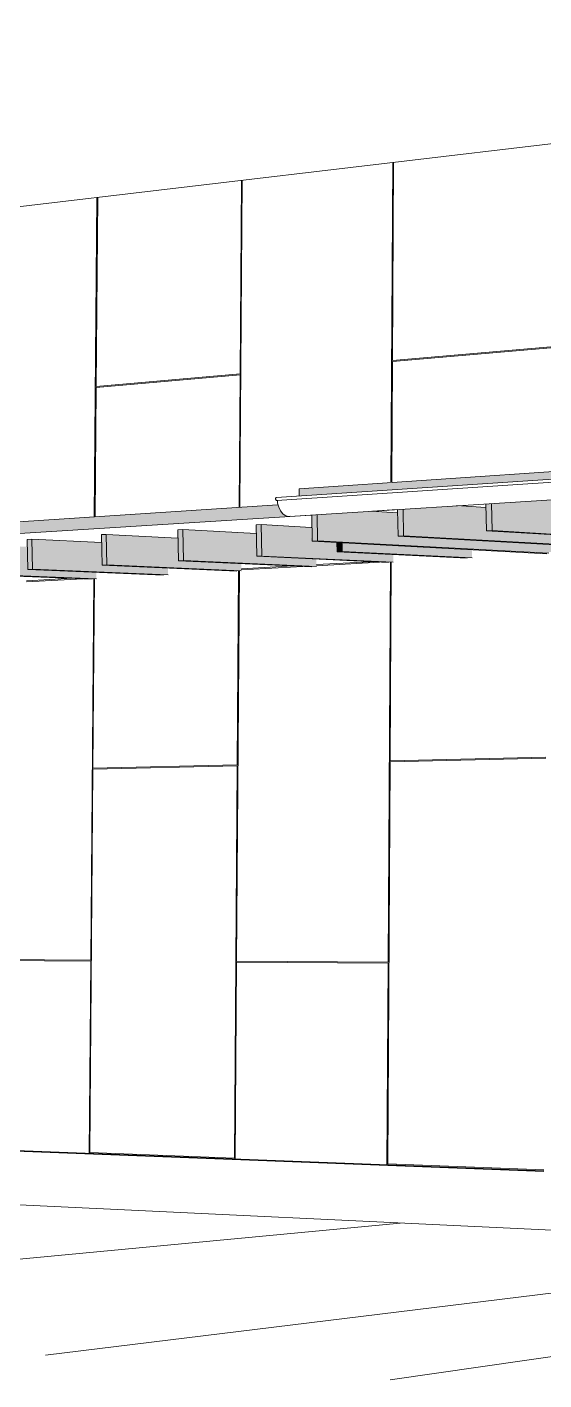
# Model space of a CAD drawing. Header units: inches. Extents: x 30764 to 30770, y -4780 to 4478.
# Drawn here: x 30763.8889 to 30764.0361, y -165.1471 to -164.7615 of the extents above; entities that cross this region are included whole.
import ezdxf

# ---------------------------------------------------------------- set-up
doc = ezdxf.new("R2010")
doc.units = ezdxf.units.IN
doc.header["$MEASUREMENT"] = 0
for name, color, linetype, lineweight in [('A-ROOF', 132, 'Continuous', 13), ('A-ROOF-OTLN', 132, 'Continuous', 9), ('A-WALL-PATT', 111, 'Continuous', 13), ('C-BLDG-PADS', 91, 'Continuous', 9), ('C-TOPO', 7, 'Continuous', 9), ('Conc', 7, 'Continuous', 9), ('L-SITE-WALL', 31, 'Continuous', 13), ('PAINT', 190, 'Continuous', 9), ('S-BEAM', 12, 'Continuous', 9)]:
    doc.layers.add(name, color=color, linetype=linetype, lineweight=lineweight)

# ---------------------------------------------------------------- blocks, each defined once
blk = doc.blocks.new('FP_12-Entrance - Clinic')
at = {"layer": 'A-WALL-PATT', "lineweight": 9}
for p, q in [((30763.98649, -164.91389), (30763.97132, -164.91473)), ((30763.97132, -164.91503), (30763.98931, -164.91402)), ((30763.99175, -165.02803), (30763.99241, -164.91411)), ((30763.99232, -164.97069), (30763.99264, -164.9141)), ((30763.90182, -164.91862), (30763.88872, -164.91936)), ((30763.88872, -164.91963), (30763.90476, -164.91874)), ((30763.9486, -165.02774), (30763.94938, -164.91651)), ((30763.94878, -164.97177), (30763.94917, -164.91652)), ((30763.94993, -164.91622), (30763.96741, -164.91524)), ((30763.96456, -164.91511), (30763.94994, -164.91593)), ((30763.90702, -165.02746), (30763.90792, -164.91881)), ((30763.90768, -164.97278), (30763.90813, -164.9188)), ((30763.94878, -164.97177), (30763.90768, -164.97278)), ((30763.94877, -164.97206), (30763.90768, -164.97306)), ((30763.94798, -165.08389), (30763.94877, -164.97206)), ((30763.99165, -165.08556), (30763.99231, -164.97099)), ((30764.03665, -164.9699), (30763.99231, -164.97099)), ((30764.03665, -164.9696), (30763.99232, -164.97069)), ((30763.90678, -165.08232), (30763.90768, -164.97306)), ((30763.90702, -165.02746), (30763.86774, -165.0272)), ((30763.86774, -165.02747), (30763.90702, -165.02774)), ((30763.90657, -165.08259), (30763.90702, -165.02774)), ((30763.9482, -165.08419), (30763.9486, -165.02803)), ((30763.99175, -165.02803), (30763.9486, -165.02774)), ((30763.9486, -165.02803), (30763.99175, -165.02833)), ((30763.99142, -165.08585), (30763.99175, -165.02833)), ((30763.90678, -165.08232), (30763.94798, -165.08389)), ((30763.99165, -165.08556), (30764.03612, -165.08726))]:
    blk.add_line(p, q, dxfattribs=at)
blk = doc.blocks.new('FP_24-Entrance - Clinic')
at = {"layer": 'A-WALL-PATT', "lineweight": 9}
for p, q in [((30763.99255, -164.89116), (30763.99308, -164.80012)), ((30763.99298, -164.85658), (30763.99331, -164.80009)), ((30763.94951, -164.89829), (30763.95017, -164.80518)), ((30763.94956, -164.86036), (30763.94995, -164.80521)), ((30763.90806, -164.90102), (30763.90881, -164.81006)), ((30763.90858, -164.86393), (30763.90902, -164.81004)), ((30764.03808, -164.85265), (30763.99298, -164.85658)), ((30763.99298, -164.85687), (30764.03808, -164.85295)), ((30763.99278, -164.89114), (30763.99298, -164.85687)), ((30763.94956, -164.86036), (30763.90858, -164.86393)), ((30763.90858, -164.86421), (30763.94956, -164.86065)), ((30763.94929, -164.8983), (30763.94956, -164.86065)), ((30763.90827, -164.901), (30763.90858, -164.86421))]:
    blk.add_line(p, q, dxfattribs=at)

msp = doc.modelspace()

# ---------------------------------------------------------------- hatches: boundary and pattern name
at = {"layer": 'A-ROOF', "lineweight": 5}
msp.add_hatch(color=256, dxfattribs=at).paths.add_polyline_path([(30763.96639, -164.89517), (30764.24758, -164.87635), (30764.24769, -164.87644), (30764.24777, -164.87666), (30764.24779, -164.87686), (30764.24789, -164.87822), (30764.25274, -164.87791), (30764.25273, -164.87358), (30763.9664, -164.89308), (30763.96639, -164.89478)], flags=0)
h = msp.add_hatch(color=256, dxfattribs=at)
h.paths.add_polyline_path([(30763.63853, -164.92173), (30763.96984, -164.90059), (30763.96984, -164.90053), (30763.96309, -164.90096), (30763.96229, -164.9007), (30763.96154, -164.90015), (30763.96089, -164.89934), (30763.9604, -164.89833), (30763.96022, -164.89765), (30763.63853, -164.91882)], flags=0)
h.paths.add_polyline_path([(30763.98732, -164.89947), (30763.99433, -164.89902), (30763.99433, -164.89896), (30763.98689, -164.89944)], flags=0)
at = {"layer": 'S-BEAM'}
for points in [[(30763.99462, -164.9066), (30763.99617, -164.90651), (30763.996, -164.89891), (30763.99446, -164.89902), (30763.99455, -164.90294)], [(30764.01977, -164.9051), (30764.02136, -164.90501), (30764.0212, -164.8973), (30764.01961, -164.89741), (30764.01973, -164.90296)], [(30763.97015, -164.90806), (30763.97165, -164.90797), (30763.97149, -164.90048), (30763.96999, -164.90057), (30763.97004, -164.90293)], [(30763.91034, -164.91491), (30763.91167, -164.91483), (30763.91148, -164.9061), (30763.91015, -164.90618), (30763.91022, -164.90936)], [(30763.93208, -164.91365), (30763.93345, -164.91357), (30763.93326, -164.90473), (30763.93189, -164.90482), (30763.93199, -164.90937)], [(30763.95437, -164.91236), (30763.95577, -164.91228), (30763.95558, -164.90333), (30763.95417, -164.90342), (30763.9543, -164.90938)], [(30763.88912, -164.91613), (30763.89043, -164.91606), (30763.89024, -164.90743), (30763.88894, -164.90752), (30763.88898, -164.90936)], [(30763.97723, -164.91104), (30763.97867, -164.91096), (30763.97861, -164.90849), (30763.97717, -164.90841), (30763.97719, -164.9094)]]:
    msp.add_hatch(color=256, dxfattribs=at).paths.add_polyline_path(points, flags=0)
at = {"layer": 'S-BEAM', "lineweight": 5}
for points in [[(30764.06112, -164.91017), (30764.06112, -164.90982), (30764.0628, -164.90972), (30764.06224, -164.90965), (30764.06225, -164.9076), (30764.01968, -164.90507), (30764.01954, -164.89847), (30764.01122, -164.89791), (30763.996, -164.89891), (30763.99617, -164.90651), (30764.0606, -164.91014)], [(30764.08532, -164.90882), (30764.08532, -164.90846), (30764.08697, -164.90837), (30764.08642, -164.9083), (30764.08642, -164.9061), (30764.04554, -164.90352), (30764.0454, -164.89697), (30764.03619, -164.89632), (30764.0212, -164.8973), (30764.02136, -164.90501), (30764.08231, -164.90864)], [(30764.03752, -164.91148), (30764.03753, -164.91113), (30764.03905, -164.91102), (30764.03866, -164.91097), (30764.03867, -164.90905), (30763.99452, -164.90657), (30763.99438, -164.89994), (30763.98691, -164.89946), (30763.97149, -164.90048), (30763.97165, -164.90797), (30764.03455, -164.91132)], [(30763.94993, -164.91648), (30763.94995, -164.91444), (30763.93197, -164.91362), (30763.93183, -164.90716), (30763.91148, -164.9061), (30763.91167, -164.91483), (30763.94328, -164.91619)], [(30763.97132, -164.91529), (30763.97133, -164.91315), (30763.95427, -164.91233), (30763.95413, -164.90587), (30763.93326, -164.90473), (30763.93345, -164.91357), (30763.96935, -164.9152)], [(30763.99322, -164.91407), (30763.99323, -164.91182), (30763.97713, -164.91101), (30763.97708, -164.90838), (30763.96994, -164.908), (30763.96985, -164.90415), (30763.95558, -164.90333), (30763.95577, -164.91228), (30763.98676, -164.91376)], [(30763.90865, -164.91877), (30763.90866, -164.91691), (30763.88901, -164.91611), (30763.88888, -164.90965), (30763.86951, -164.90874), (30763.86969, -164.91725), (30763.90845, -164.91877)], [(30763.92905, -164.91764), (30763.92906, -164.91569), (30763.91023, -164.91488), (30763.91009, -164.90842), (30763.89024, -164.90743), (30763.89043, -164.91606), (30763.92587, -164.91751)], [(30764.01566, -164.91282), (30764.01567, -164.91045), (30763.97861, -164.90849), (30763.97867, -164.91096), (30764.01282, -164.91268)]]:
    msp.add_hatch(color=256, dxfattribs=at).paths.add_polyline_path(points, flags=0)

# ---------------------------------------------------------------- linework, layer by layer
at = {"layer": 'A-ROOF'}
for p, q in [((30763.9664, -164.89308), (30764.25273, -164.87358)), ((30763.96639, -164.89517), (30763.9664, -164.89308)), ((30763.63853, -164.91882), (30763.96022, -164.89765)), ((30763.99433, -164.89902), (30763.98732, -164.89947)), ((30763.96984, -164.90059), (30763.63853, -164.92173))]:
    msp.add_line(p, q, dxfattribs=at)
at = {"layer": 'A-ROOF-OTLN'}
for p, q in [((30763.95993, -164.89561), (30764.24753, -164.87636)), ((30764.24759, -164.87729), (30763.96, -164.89642)), ((30764.25057, -164.88271), (30763.96365, -164.90102))]:
    msp.add_line(p, q, dxfattribs=at)
for points in [[(30763.96, -164.89642, 0), (30763.95993, -164.89641, 0), (30763.95987, -164.89638, 0), (30763.9598, -164.89632, 0), (30763.95975, -164.89625, 0), (30763.95972, -164.89615, 0), (30763.9597, -164.89605, 0), (30763.95969, -164.89595, 0), (30763.95971, -164.89585, 0), (30763.95974, -164.89576, 0), (30763.95979, -164.89569, 0), (30763.95984, -164.89564, 0), (30763.95991, -164.89562, 0), (30763.95993, -164.89561, 0)], [(30763.96401, -164.90096, 0), (30763.96326, -164.90101, 0), (30763.96246, -164.90076, 0), (30763.96171, -164.90021, 0), (30763.96107, -164.8994, 0), (30763.96058, -164.89839, 0), (30763.96028, -164.89724, 0), (30763.96019, -164.89644, 0)]]:
    msp.add_polyline3d(points, dxfattribs=at)
at = {"layer": 'C-BLDG-PADS'}
msp.add_line((30763.85495, -165.08072), (30764.03612, -165.0877), dxfattribs=at)
at = {"layer": 'C-TOPO'}
for p, q in [((30764.03612, -165.0877), (30763.85495, -165.08072)), ((30763.85495, -165.08072), (30764.03612, -165.0877))]:
    msp.add_line(p, q, dxfattribs=at)
at = {"layer": 'Conc'}
msp.add_line((30764.46814, -165.12483), (30763.63949, -165.08555), dxfattribs=at)
at = {"layer": 'L-SITE-WALL'}
for p, q in [((30764.32042, -164.76149), (30763.85885, -164.81596)), ((30763.85639, -165.08066), (30764.03612, -165.08757))]:
    msp.add_line(p, q, dxfattribs=at)
at = {"layer": 'PAINT'}
for p, q in [((30763.72643, -165.12801), (30763.99521, -165.10241)), ((30763.89416, -165.14008), (30764.14338, -165.10944)), ((30763.99231, -165.14715), (30764.22685, -165.11339))]:
    msp.add_line(p, q, dxfattribs=at)
at = {"layer": 'S-BEAM'}
for p, q in [((30763.99446, -164.89901), (30763.99462, -164.9066)), ((30763.99617, -164.90651), (30763.996, -164.89891)), ((30764.01122, -164.89791), (30764.01954, -164.89847)), ((30764.01961, -164.89741), (30764.01977, -164.9051)), ((30764.02136, -164.90501), (30764.0212, -164.8973)), ((30763.96999, -164.90057), (30763.97015, -164.90806)), ((30763.97165, -164.90797), (30763.97149, -164.90048)), ((30763.98691, -164.89946), (30763.99438, -164.89994)), ((30763.91148, -164.9061), (30763.91015, -164.90618)), ((30763.91015, -164.90618), (30763.91034, -164.91491)), ((30763.91167, -164.91483), (30763.91148, -164.9061)), ((30763.91148, -164.9061), (30763.93183, -164.90716)), ((30763.93326, -164.90473), (30763.93189, -164.90482)), ((30763.93189, -164.90482), (30763.93208, -164.91365)), ((30763.93345, -164.91357), (30763.93326, -164.90473)), ((30763.93326, -164.90473), (30763.95413, -164.90587)), ((30763.95558, -164.90333), (30763.95417, -164.90342)), ((30763.95417, -164.90342), (30763.95437, -164.91236)), ((30763.95577, -164.91228), (30763.95558, -164.90333)), ((30763.95558, -164.90333), (30763.96985, -164.90415)), ((30763.99462, -164.9066), (30763.99617, -164.90651)), ((30764.05963, -164.91025), (30763.99462, -164.9066)), ((30764.06112, -164.91017), (30763.99617, -164.90651)), ((30764.01977, -164.9051), (30764.02136, -164.90501)), ((30764.08379, -164.9089), (30764.01977, -164.9051)), ((30764.08532, -164.90882), (30764.02136, -164.90501)), ((30763.89024, -164.90743), (30763.88894, -164.90752)), ((30763.88894, -164.90752), (30763.88912, -164.91613)), ((30763.89043, -164.91606), (30763.89024, -164.90743)), ((30763.89024, -164.90743), (30763.91009, -164.90842)), ((30763.97015, -164.90806), (30763.97165, -164.90797)), ((30764.03692, -164.91161), (30763.97015, -164.90806)), ((30764.03752, -164.91148), (30763.97165, -164.90797)), ((30763.97717, -164.90841), (30763.97723, -164.91104)), ((30763.97723, -164.91104), (30763.97867, -164.91096)), ((30763.97867, -164.91096), (30763.97861, -164.90849)), ((30764.01566, -164.91282), (30763.97867, -164.91096)), ((30763.91034, -164.91491), (30763.91167, -164.91483)), ((30763.94993, -164.91648), (30763.91167, -164.91483)), ((30763.93208, -164.91365), (30763.93345, -164.91357)), ((30763.96997, -164.91536), (30763.93208, -164.91365)), ((30763.97132, -164.91529), (30763.93345, -164.91357)), ((30763.95437, -164.91236), (30763.95577, -164.91228)), ((30763.99184, -164.91415), (30763.95437, -164.91236)), ((30763.99322, -164.91407), (30763.95577, -164.91228)), ((30764.01425, -164.9129), (30763.97723, -164.91104)), ((30763.9074, -164.91884), (30763.86842, -164.91733)), ((30763.90865, -164.91877), (30763.86969, -164.91725)), ((30763.88912, -164.91613), (30763.89043, -164.91606)), ((30763.92777, -164.91771), (30763.88912, -164.91613)), ((30763.92905, -164.91764), (30763.89043, -164.91606)), ((30763.94862, -164.91655), (30763.91034, -164.91491))]:
    msp.add_line(p, q, dxfattribs=at)

# ---------------------------------------------------------------- block references
at = {"layer": 'L-SITE-WALL', "lineweight": 9}
for name in ['FP_24-Entrance - Clinic', 'FP_12-Entrance - Clinic']:
    msp.add_blockref(name, (0, 0), dxfattribs=at)

doc.saveas('drawing.dxf')
